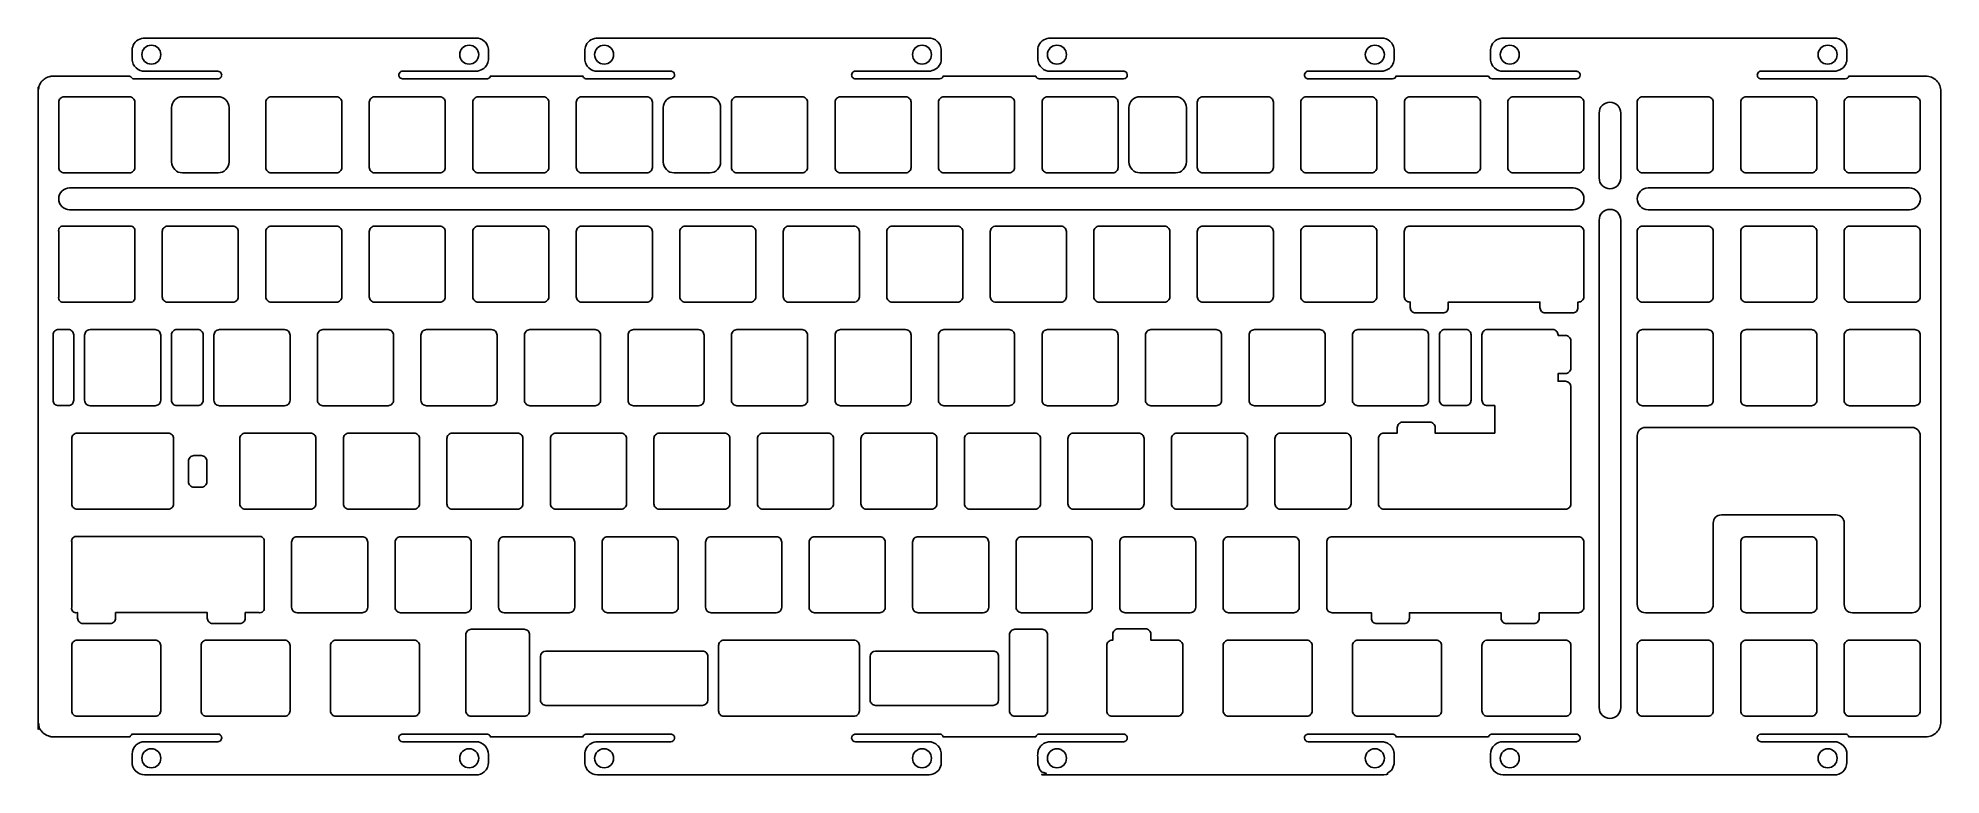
# Model space of a CAD drawing. Header units: millimetres. Extents: x -1005 to -655, y -212 to -77.
import ezdxf

# ---------------------------------------------------------------- set-up
doc = ezdxf.new("R2010")
doc.units = ezdxf.units.MM
doc.header["$MEASUREMENT"] = 0

msp = doc.modelspace()

# ---------------------------------------------------------------- linework, layer by layer
for points in [[(-855.32, -83.59, 0.414216), (-854.62, -84.29), (-839.12, -84.29, 0.331678), (-838.45, -83.79), (-821.45, -83.79, 0.331677), (-820.78, -84.29), (-805.28, -84.29, 0.41421), (-804.58, -83.59)], [(-771.98, -83.59, 0.414218), (-771.28, -84.29), (-755.78, -84.29, 0.331677), (-755.11, -83.79), (-738.11, -83.79, 0.331675), (-737.44, -84.29), (-721.94, -84.29, 0.41421), (-721.24, -83.59)], [(-688.64, -83.59, 0.414215), (-687.94, -84.29), (-672.44, -84.29, 0.331675), (-671.77, -83.79), (-657.64, -83.79, -0.414214), (-654.84, -86.59)], [(-688.64, -205.59, -0.358463), (-688.07, -204.9), (-672.3, -204.9, -0.278671), (-671.77, -205.39), (-657.64, -205.39, 0.414214), (-654.84, -202.59), (-654.84, -86.59)], [(-721.55, -168.55), (-766.89, -168.55, 0.414214), (-767.89, -169.55), (-767.89, -181.55, 0.414214), (-766.89, -182.55), (-759.66, -182.55), (-759.66, -183.55, 0.414214), (-758.66, -184.55), (-753.66, -184.55, 0.414214), (-752.66, -183.55), (-752.66, -182.55), (-735.78, -182.55), (-735.78, -183.55, 0.414214), (-734.78, -184.55), (-729.78, -184.55, 0.414214), (-728.78, -183.55), (-728.78, -182.55), (-721.55, -182.55, 0.414214), (-720.55, -181.55), (-720.55, -169.55, 0.414214), (-721.55, -168.55)], [(-888.62, -206.29, 0.906928), (-888.48, -204.9), (-904.25, -204.9, 0.278343), (-904.79, -205.39), (-921.79, -205.39, 0.278313), (-922.32, -204.9), (-938.09, -204.9, 0.906801), (-937.96, -206.29)], [(-854.62, -206.29, -0.907005), (-854.75, -204.9), (-838.98, -204.9, -0.278432), (-838.45, -205.39), (-821.45, -205.39, -0.278462), (-820.91, -204.9), (-805.14, -204.9)], [(-721.24, -205.59, 0.35842), (-721.8, -204.9), (-737.57, -204.9, 0.278582), (-738.11, -205.39), (-755.11, -205.39, 0.278551), (-755.64, -204.9), (-771.41, -204.9, 0.907209), (-771.28, -206.29)]]:
    msp.add_lwpolyline(points, format="xyb")
for points in [[(-1001.25, -88.59), (-1001.25, -100.59, 0.414214), (-1000.25, -101.59), (-988.25, -101.59, 0.414214), (-987.25, -100.59), (-987.25, -88.59, 0.414214), (-988.25, -87.59), (-1000.25, -87.59, 0.414214)], [(-980.49, -89.59, -0.414214), (-978.49, -87.59), (-971.91, -87.59, -0.414214), (-969.91, -89.59), (-969.91, -99.59, -0.414214), (-971.91, -101.59), (-978.49, -101.59, -0.414214), (-980.49, -99.59)], [(-950.15, -87.59), (-962.15, -87.59, 0.414214), (-963.15, -88.59), (-963.15, -100.59, 0.414214), (-962.15, -101.59), (-950.15, -101.59, 0.414214), (-949.15, -100.59), (-949.15, -88.59, 0.414214)], [(-931.1, -87.59, -0.414214), (-930.1, -88.59), (-930.1, -100.59, -0.414214), (-931.1, -101.59), (-943.1, -101.59, -0.414214), (-944.1, -100.59), (-944.1, -88.59, -0.414214), (-943.1, -87.59)], [(-912.05, -87.59), (-924.05, -87.59, 0.414214), (-925.05, -88.59), (-925.05, -100.59, 0.414214), (-924.05, -101.59), (-912.05, -101.59, 0.414214), (-911.05, -100.59), (-911.05, -88.59, 0.414214)], [(-892, -100.59), (-892, -88.59, 0.414214), (-893, -87.59), (-905, -87.59, 0.414214), (-906, -88.59), (-906, -100.59, 0.414214), (-905, -101.59), (-893, -101.59, 0.414214)], [(-881.43, -87.59), (-888, -87.59, 0.414214), (-890, -89.59), (-890, -99.59, 0.414214), (-888, -101.59), (-881.43, -101.59, 0.414214), (-879.43, -99.59), (-879.43, -89.59, 0.414214)], [(-876.43, -101.59, -0.414214), (-877.43, -100.59), (-877.43, -88.59, -0.414214), (-876.43, -87.59), (-864.43, -87.59, -0.414214), (-863.43, -88.59), (-863.43, -100.59, -0.414214), (-864.43, -101.59)], [(-858.38, -88.59), (-858.38, -100.59, 0.414214), (-857.38, -101.59), (-845.38, -101.59, 0.414214), (-844.38, -100.59), (-844.38, -88.59, 0.414214), (-845.38, -87.59), (-857.38, -87.59, 0.414214)], [(-839.33, -88.59), (-839.33, -100.59, 0.414214), (-838.33, -101.59), (-826.33, -101.59, 0.414214), (-825.33, -100.59), (-825.33, -88.59, 0.414214), (-826.33, -87.59), (-838.33, -87.59, 0.414214)], [(-820.28, -88.59), (-820.28, -100.59, 0.414214), (-819.28, -101.59), (-807.28, -101.59, 0.414214), (-806.28, -100.59), (-806.28, -88.59, 0.414214), (-807.28, -87.59), (-819.28, -87.59, 0.414214)], [(-793.7, -99.59, -0.414214), (-795.7, -101.59), (-802.28, -101.59, -0.414214), (-804.28, -99.59), (-804.28, -89.59, -0.414214), (-802.28, -87.59), (-795.7, -87.59, -0.414214), (-793.7, -89.59)], [(-790.7, -101.59), (-778.7, -101.59, 0.414214), (-777.7, -100.59), (-777.7, -88.59, 0.414214), (-778.7, -87.59), (-790.7, -87.59, 0.414214), (-791.7, -88.59), (-791.7, -100.59, 0.414214)], [(-771.65, -101.59, -0.414214), (-772.65, -100.59), (-772.65, -88.59, -0.414214), (-771.65, -87.59), (-759.65, -87.59, -0.414214), (-758.65, -88.59), (-758.65, -100.59, -0.414214), (-759.65, -101.59)], [(-740.59, -87.59, -0.414214), (-739.59, -88.59), (-739.59, -100.59, -0.414214), (-740.59, -101.59), (-752.59, -101.59, -0.414214), (-753.59, -100.59), (-753.59, -88.59, -0.414214), (-752.59, -87.59)], [(-733.55, -101.59), (-721.55, -101.59, 0.414214), (-720.55, -100.59), (-720.55, -88.59, 0.414214), (-721.55, -87.59), (-733.55, -87.59, 0.414214), (-734.55, -88.59), (-734.55, -100.59, 0.414214)], [(-717.75, -90.59, -1), (-713.75, -90.59), (-713.75, -102.51, -1), (-717.75, -102.51)], [(-697.74, -87.59), (-709.74, -87.59, 0.414214), (-710.74, -88.59), (-710.74, -100.59, 0.414214), (-709.74, -101.59), (-697.74, -101.59, 0.414214), (-696.74, -100.59), (-696.74, -88.59, 0.414214)], [(-678.69, -87.59), (-690.69, -87.59, 0.414214), (-691.69, -88.59), (-691.69, -100.59, 0.414214), (-690.69, -101.59), (-678.69, -101.59, 0.414214), (-677.69, -100.59), (-677.69, -88.59, 0.414214)], [(-659.64, -87.59, -0.414214), (-658.64, -88.59), (-658.64, -100.59, -0.414214), (-659.64, -101.59), (-671.64, -101.59, -0.414214), (-672.64, -100.59), (-672.64, -88.59, -0.414214), (-671.64, -87.59)], [(-722.55, -104.37), (-999.25, -104.37, 1), (-999.25, -108.37), (-722.55, -108.37, 1)], [(-708.74, -108.37, -1), (-708.74, -104.37), (-660.63, -104.37, -1), (-660.63, -108.37)], [(-717.75, -110.31), (-717.75, -199.99, 1), (-713.75, -199.99), (-713.75, -110.31, 1)], [(-987.25, -112.4, 0.554463), (-988.25, -111.4), (-1000.25, -111.4, 0.554294), (-1001.25, -112.4), (-1001.25, -124.4, 0.551433), (-1000.25, -125.4), (-988.25, -125.4, 0.555289), (-987.25, -124.4, 0.000135), (-987.25, -124.4)], [(-968.2, -124.4, -0.414214), (-969.2, -125.4), (-981.2, -125.4, -0.414214), (-982.2, -124.4), (-982.2, -112.4, -0.414214), (-981.2, -111.4), (-969.2, -111.4, -0.414214), (-968.2, -112.4)], [(-949.15, -124.4, -0.414214), (-950.15, -125.4), (-962.15, -125.4, -0.414214), (-963.15, -124.4), (-963.15, -112.4, -0.414214), (-962.15, -111.4), (-950.15, -111.4, -0.414214), (-949.15, -112.4)], [(-944.1, -112.4), (-944.1, -124.4, 0.414214), (-943.1, -125.4), (-931.1, -125.4, 0.414214), (-930.1, -124.4), (-930.1, -112.4, 0.414214), (-931.1, -111.4), (-943.1, -111.4, 0.414214)], [(-924.05, -125.4, -0.414214), (-925.05, -124.4), (-925.05, -112.4, -0.414214), (-924.05, -111.4), (-912.05, -111.4, -0.414214), (-911.05, -112.4), (-911.05, -124.4, -0.414214), (-912.05, -125.4)], [(-906, -112.4), (-906, -124.4, 0.414214), (-905, -125.4), (-893, -125.4, 0.414214), (-892, -124.4), (-892, -112.4, 0.414214), (-893, -111.4), (-905, -111.4, 0.414214)], [(-873.95, -111.4, -0.414214), (-872.95, -112.4), (-872.95, -124.4, -0.414214), (-873.95, -125.4), (-885.95, -125.4, -0.414214), (-886.95, -124.4), (-886.95, -112.4, -0.414214), (-885.95, -111.4)], [(-866.9, -125.4, -0.414214), (-867.9, -124.4), (-867.9, -112.4, -0.414214), (-866.9, -111.4), (-854.9, -111.4, -0.414214), (-853.9, -112.4), (-853.9, -124.4, -0.414214), (-854.9, -125.4)], [(-848.85, -112.4), (-848.85, -124.4, 0.414214), (-847.85, -125.4), (-835.85, -125.4, 0.414214), (-834.85, -124.4), (-834.85, -112.4, 0.414214), (-835.85, -111.4), (-847.85, -111.4, 0.414214)], [(-829.8, -112.4, -0.414214), (-828.8, -111.4), (-816.8, -111.4, -0.414214), (-815.8, -112.4), (-815.8, -124.4, -0.414214), (-816.8, -125.4), (-828.8, -125.4, -0.414214), (-829.8, -124.4)], [(-796.75, -124.4), (-796.75, -112.4, 0.414214), (-797.75, -111.4), (-809.75, -111.4, 0.414214), (-810.75, -112.4), (-810.75, -124.4, 0.414214), (-809.75, -125.4), (-797.75, -125.4, 0.414214)], [(-778.7, -111.4), (-790.7, -111.4, 0.414214), (-791.7, -112.4), (-791.7, -124.4, 0.414214), (-790.7, -125.4), (-778.7, -125.4, 0.414214), (-777.7, -124.4), (-777.7, -112.4, 0.414214)], [(-772.65, -112.4, -0.414214), (-771.65, -111.4), (-759.65, -111.4, -0.414214), (-758.65, -112.4), (-758.65, -124.4, -0.414214), (-759.65, -125.4), (-771.65, -125.4, -0.414214), (-772.65, -124.4)], [(-753.6, -112.38), (-753.6, -124.38, 0.414214), (-752.6, -125.38), (-752.51, -125.38), (-752.51, -126.38, 0.414214), (-751.51, -127.38), (-746.51, -127.38, 0.414214), (-745.51, -126.38), (-745.51, -125.39), (-745.51, -125.38), (-728.64, -125.38), (-728.64, -126.38, 0.414214), (-727.64, -127.38), (-722.64, -127.38, 0.414214), (-721.64, -126.38), (-721.64, -125.38), (-721.55, -125.38, 0.414214), (-720.55, -124.38), (-720.55, -112.38, 0.414214), (-721.55, -111.38), (-752.6, -111.38, 0.414214)], [(-696.74, -124.4, -0.414214), (-697.74, -125.4), (-709.74, -125.4, -0.414214), (-710.74, -124.4), (-710.74, -112.4, -0.414214), (-709.74, -111.4), (-697.74, -111.4, -0.414214), (-696.74, -112.4)], [(-678.69, -111.4, -0.414214), (-677.69, -112.4), (-677.69, -124.4, -0.414214), (-678.69, -125.4), (-690.69, -125.4, -0.414214), (-691.69, -124.4), (-691.69, -112.4, -0.414214), (-690.69, -111.4)], [(-671.64, -125.4), (-659.64, -125.4, 0.414214), (-658.64, -124.4), (-658.64, -112.4, 0.414214), (-659.64, -111.4), (-671.64, -111.4, 0.414214), (-672.64, -112.4), (-672.64, -124.4, 0.414214)], [(-1002.3, -131.43), (-1002.3, -143.43, 0.414214), (-1001.3, -144.43), (-999.49, -144.43, 0.414214), (-998.49, -143.43), (-998.49, -131.43, 0.414214), (-999.49, -130.43), (-1001.3, -130.43, 0.414214)], [(-983.49, -130.45, -0.414214), (-982.49, -131.45), (-982.49, -143.45, -0.414214), (-983.49, -144.45), (-995.49, -144.45, -0.414214), (-996.49, -143.45), (-996.49, -131.45, -0.414214), (-995.49, -130.45)], [(-980.49, -131.43, -0.414214), (-979.49, -130.43), (-975.68, -130.43, -0.414214), (-974.68, -131.43), (-974.68, -143.43, -0.414214), (-975.68, -144.43), (-979.49, -144.43, -0.414214), (-980.49, -143.43)], [(-972.68, -131.45, -0.414214), (-971.68, -130.45), (-959.68, -130.45, -0.414214), (-958.68, -131.45), (-958.68, -143.45, -0.414214), (-959.68, -144.45), (-971.68, -144.45, -0.414214), (-972.68, -143.45)], [(-939.63, -143.45), (-939.63, -131.45, 0.414214), (-940.63, -130.45), (-952.63, -130.45, 0.414214), (-953.63, -131.45), (-953.63, -143.45, 0.414214), (-952.63, -144.45), (-940.63, -144.45, 0.414214)], [(-920.58, -143.45, -0.414214), (-921.58, -144.45), (-933.58, -144.45, -0.414214), (-934.58, -143.45), (-934.58, -131.45, -0.414214), (-933.58, -130.45), (-921.58, -130.45, -0.414214), (-920.58, -131.45)], [(-915.53, -131.45), (-915.53, -143.45, 0.414214), (-914.53, -144.45), (-902.53, -144.45, 0.414214), (-901.53, -143.45), (-901.53, -131.45, 0.414214), (-902.53, -130.45), (-914.53, -130.45, 0.414214)], [(-883.48, -130.45, -0.414214), (-882.48, -131.45), (-882.48, -143.45, -0.414214), (-883.48, -144.45), (-895.48, -144.45, -0.414214), (-896.48, -143.45), (-896.48, -131.45, -0.414214), (-895.48, -130.45)], [(-864.43, -130.45), (-876.43, -130.45, 0.414214), (-877.43, -131.45), (-877.43, -143.45, 0.414214), (-876.43, -144.45), (-864.43, -144.45, 0.414214), (-863.43, -143.45), (-863.43, -131.45, 0.414214)], [(-858.38, -131.45), (-858.38, -143.45, 0.414214), (-857.38, -144.45), (-845.38, -144.45, 0.414214), (-844.38, -143.45), (-844.38, -131.45, 0.414214), (-845.38, -130.45), (-857.38, -130.45, 0.414214)], [(-826.33, -130.45), (-838.33, -130.45, 0.414214), (-839.33, -131.45), (-839.33, -143.45, 0.414214), (-838.33, -144.45), (-826.33, -144.45, 0.414214), (-825.33, -143.45), (-825.33, -131.45, 0.414214)], [(-820.28, -131.45), (-820.28, -143.45, 0.414214), (-819.28, -144.45), (-807.28, -144.45, 0.414214), (-806.28, -143.45), (-806.28, -131.45, 0.414214), (-807.28, -130.45), (-819.28, -130.45, 0.414214)], [(-800.23, -144.45), (-788.23, -144.45, 0.414214), (-787.23, -143.45), (-787.23, -131.45, 0.414214), (-788.23, -130.45), (-800.23, -130.45, 0.414214), (-801.23, -131.45), (-801.23, -143.45, 0.414214)], [(-769.18, -130.45, -0.414214), (-768.18, -131.45), (-768.18, -143.45, -0.414214), (-769.18, -144.45), (-781.18, -144.45, -0.414214), (-782.18, -143.45), (-782.18, -131.45, -0.414214), (-781.18, -130.45)], [(-749.13, -143.45, -0.414214), (-750.13, -144.45), (-762.13, -144.45, -0.414214), (-763.13, -143.45), (-763.13, -131.45, -0.414214), (-762.13, -130.45), (-750.13, -130.45, -0.414214), (-749.13, -131.45)], [(-722.96, -137.52, -0.414214), (-723.96, -138.52), (-725.31, -138.52), (-725.31, -139.95), (-723.96, -139.95, -0.41379), (-722.96, -140.95), (-722.93, -162.48, -0.414637), (-723.93, -163.48), (-757.36, -163.48, -0.414214), (-758.36, -162.48), (-758.36, -150.48, -0.414214), (-757.36, -149.48), (-754.9, -149.48), (-754.9, -148.48, -0.414214), (-753.9, -147.48), (-751.4, -147.48), (-748.93, -147.48, -0.414218), (-747.93, -148.48), (-747.93, -149.48), (-736.96, -149.48), (-736.96, -144.43), (-738.31, -144.43, -0.414214), (-739.31, -143.43), (-739.31, -131.43, -0.414214), (-738.31, -130.43), (-726.31, -130.43, -0.414214), (-725.31, -131.43), (-725.31, -131.52), (-723.96, -131.52, -0.414214), (-722.96, -132.52)], [(-747.13, -131.43, -0.414214), (-746.13, -130.43), (-742.31, -130.43, -0.414214), (-741.31, -131.43), (-741.31, -143.43, -0.414214), (-742.31, -144.43), (-746.13, -144.43, -0.414214), (-747.13, -143.43)], [(-696.74, -143.45, -0.414214), (-697.74, -144.45), (-709.74, -144.45, -0.414214), (-710.74, -143.45), (-710.74, -131.45, -0.414214), (-709.74, -130.45), (-697.74, -130.45, -0.414214), (-696.74, -131.45)], [(-678.69, -130.45, -0.414214), (-677.69, -131.45), (-677.69, -143.45, -0.414214), (-678.69, -144.45), (-690.69, -144.45, -0.414214), (-691.69, -143.45), (-691.69, -131.45, -0.414214), (-690.69, -130.45)], [(-658.64, -143.45, -0.414214), (-659.64, -144.45), (-671.64, -144.45, -0.414214), (-672.64, -143.45), (-672.64, -131.45, -0.414214), (-671.64, -130.45), (-659.64, -130.45, -0.414214), (-658.64, -131.45)], [(-981.1, -149.5), (-997.87, -149.5, 0.414214), (-998.87, -150.5), (-998.87, -162.5, 0.414214), (-997.87, -163.5), (-981.1, -163.5, 0.414214), (-980.1, -162.5), (-980.1, -150.5, 0.414214)], [(-954.91, -149.5, -0.414214), (-953.91, -150.5), (-953.91, -162.5, -0.414214), (-954.91, -163.5), (-966.91, -163.5, -0.414214), (-967.91, -162.5), (-967.91, -150.5, -0.414214), (-966.91, -149.5)], [(-935.86, -149.5, -0.414214), (-934.86, -150.5), (-934.86, -162.5, -0.414214), (-935.86, -163.5), (-947.86, -163.5, -0.414214), (-948.86, -162.5), (-948.86, -150.5, -0.414214), (-947.86, -149.5)], [(-929.81, -150.5, -0.414214), (-928.81, -149.5), (-916.81, -149.5, -0.414214), (-915.81, -150.5), (-915.81, -162.5, -0.414214), (-916.81, -163.5), (-928.81, -163.5, -0.414214), (-929.81, -162.5)], [(-910.76, -150.5), (-910.76, -162.5, 0.414214), (-909.76, -163.5), (-897.76, -163.5, 0.414214), (-896.76, -162.5), (-896.76, -150.5, 0.414214), (-897.76, -149.5), (-909.76, -149.5, 0.414214)], [(-890.71, -163.5, -0.414214), (-891.71, -162.5), (-891.71, -150.5, -0.414214), (-890.71, -149.5), (-878.71, -149.5, -0.414214), (-877.71, -150.5), (-877.71, -162.5, -0.414214), (-878.71, -163.5)], [(-859.66, -149.5), (-871.66, -149.5, 0.414214), (-872.66, -150.5), (-872.66, -162.5, 0.414214), (-871.66, -163.5), (-859.66, -163.5, 0.414214), (-858.66, -162.5), (-858.66, -150.5, 0.414214)], [(-852.61, -163.5), (-840.61, -163.5, 0.414214), (-839.61, -162.5), (-839.61, -150.5, 0.414214), (-840.61, -149.5), (-852.61, -149.5, 0.414214), (-853.61, -150.5), (-853.61, -162.5, 0.414214)], [(-834.56, -150.5), (-834.56, -162.5, 0.414214), (-833.56, -163.5), (-821.56, -163.5, 0.414214), (-820.56, -162.5), (-820.56, -150.5, 0.414214), (-821.56, -149.5), (-833.56, -149.5, 0.414214)], [(-814.51, -163.5, -0.414214), (-815.51, -162.5), (-815.51, -150.5, -0.414214), (-814.51, -149.5), (-802.51, -149.5, -0.414214), (-801.51, -150.5), (-801.51, -162.5, -0.414214), (-802.51, -163.5)], [(-783.46, -149.5, -0.414214), (-782.46, -150.5), (-782.46, -162.5, -0.414214), (-783.46, -163.5), (-795.46, -163.5, -0.414214), (-796.46, -162.5), (-796.46, -150.5, -0.414214), (-795.46, -149.5)], [(-763.41, -162.5), (-763.41, -150.5, 0.414214), (-764.41, -149.5), (-776.41, -149.5, 0.414214), (-777.41, -150.5), (-777.41, -162.5, 0.414214), (-776.41, -163.5), (-764.41, -163.5, 0.414214)], [(-660.14, -148.45, -0.414214), (-658.64, -149.95), (-658.64, -181.05, -0.414214), (-660.14, -182.55), (-671.14, -182.55, -0.414214), (-672.64, -181.05), (-672.64, -166.05, 0.414214), (-674.14, -164.55), (-695.24, -164.55, 0.414214), (-696.74, -166.05), (-696.74, -181.05, -0.414214), (-698.24, -182.55), (-709.24, -182.55, -0.414214), (-710.74, -181.05), (-710.74, -149.95, -0.414214), (-709.24, -148.45)], [(-974.98, -153.64, -0.414214), (-973.98, -154.64), (-973.98, -158.44, -0.414214), (-974.98, -159.44), (-976.38, -159.44, -0.414214), (-977.38, -158.44), (-977.38, -154.64, -0.414214), (-976.38, -153.64)], [(-966.91, -183.53), (-966.91, -182.53), (-964.44, -182.53, 0.554703), (-963.44, -181.53), (-963.44, -169.53, 0.55314), (-964.44, -168.53), (-997.87, -168.53, 0.555635), (-998.87, -169.53), (-998.87, -181.53, 0.555606), (-997.87, -182.53), (-997.78, -182.53), (-997.78, -183.53, 0.414214), (-996.78, -184.53), (-991.78, -184.53, 0.414214), (-990.78, -183.53), (-990.78, -182.54), (-990.78, -182.53), (-973.91, -182.53), (-973.91, -183.53, 0.414214), (-972.91, -184.53), (-967.91, -184.53, 0.414214)], [(-957.39, -182.55), (-945.39, -182.55, 0.414214), (-944.39, -181.55), (-944.39, -169.55, 0.414214), (-945.39, -168.55), (-957.39, -168.55, 0.414214), (-958.39, -169.55), (-958.39, -181.55, 0.414214)], [(-938.34, -182.55, -0.414214), (-939.34, -181.55), (-939.34, -169.55, -0.414214), (-938.34, -168.55), (-926.34, -168.55, -0.414214), (-925.34, -169.55), (-925.34, -181.55, -0.414214), (-926.34, -182.55)], [(-919.29, -182.55), (-907.29, -182.55, 0.414214), (-906.29, -181.55), (-906.29, -169.55, 0.414214), (-907.29, -168.55), (-919.29, -168.55, 0.414214), (-920.29, -169.55), (-920.29, -181.55, 0.414214)], [(-901.24, -169.55), (-901.24, -181.55, 0.414214), (-900.24, -182.55), (-888.24, -182.55, 0.414214), (-887.24, -181.55), (-887.24, -169.55, 0.414214), (-888.24, -168.55), (-900.24, -168.55, 0.414214)], [(-869.19, -168.55, -0.414214), (-868.19, -169.55), (-868.19, -181.55, -0.414214), (-869.19, -182.55), (-881.19, -182.55, -0.414214), (-882.19, -181.55), (-882.19, -169.55, -0.414214), (-881.19, -168.55)], [(-850.14, -168.55), (-862.14, -168.55, 0.414214), (-863.14, -169.55), (-863.14, -181.55, 0.414214), (-862.14, -182.55), (-850.14, -182.55, 0.414214), (-849.14, -181.55), (-849.14, -169.55, 0.414214)], [(-830.09, -181.55), (-830.09, -169.55, 0.414214), (-831.09, -168.55), (-843.09, -168.55, 0.414214), (-844.09, -169.55), (-844.09, -181.55, 0.414214), (-843.09, -182.55), (-831.09, -182.55, 0.414214)], [(-824.04, -182.55, -0.414214), (-825.04, -181.55), (-825.04, -169.55, -0.414214), (-824.04, -168.55), (-812.04, -168.55, -0.414214), (-811.04, -169.55), (-811.04, -181.55, -0.414214), (-812.04, -182.55)], [(-792.99, -168.55), (-804.99, -168.55, 0.414214), (-805.99, -169.55), (-805.99, -181.55, 0.414214), (-804.99, -182.55), (-792.99, -182.55, 0.414214), (-791.99, -181.55), (-791.99, -169.55, 0.414214)], [(-772.94, -181.55, -0.414214), (-773.94, -182.55), (-785.94, -182.55, -0.414214), (-786.94, -181.55), (-786.94, -169.55, -0.414214), (-785.94, -168.55), (-773.94, -168.55, -0.414214), (-772.94, -169.55)], [(-691.69, -169.55), (-691.69, -181.55, 0.414214), (-690.69, -182.55), (-678.69, -182.55, 0.414214), (-677.69, -181.55), (-677.69, -169.55, 0.414214), (-678.69, -168.55), (-690.69, -168.55, 0.414214)], [(-914.59, -200.6), (-914.59, -186.6, 0.414214), (-915.59, -185.6), (-925.34, -185.6, 0.414214), (-926.34, -186.6), (-926.34, -187.6), (-926.34, -200.6, 0.414214), (-925.34, -201.6), (-915.59, -201.6, 0.414214)], [(-826.27, -186.6), (-826.27, -187.6), (-826.27, -200.6, 0.414214), (-825.27, -201.6), (-820.27, -201.6, 0.414214), (-819.27, -200.6), (-819.27, -186.6, 0.414214), (-820.27, -185.6), (-825.27, -185.6, 0.414214)], [(-808.37, -188.6), (-808.37, -200.6, 0.414214), (-807.37, -201.6), (-795.37, -201.6, 0.414214), (-794.37, -200.6), (-794.37, -188.6, 0.414214), (-795.37, -187.6), (-800.25, -187.6), (-800.25, -186.52, 0.414214), (-801.25, -185.52), (-806.25, -185.52, 0.414214), (-807.25, -186.52), (-807.25, -187.6), (-807.37, -187.6, 0.414214)], [(-997.87, -201.6), (-983.49, -201.6, 0.414214), (-982.49, -200.6), (-982.49, -188.6, 0.414214), (-983.49, -187.6), (-997.87, -187.6, 0.414214), (-998.87, -188.6), (-998.87, -200.6, 0.414214)], [(-958.68, -200.6), (-958.68, -188.6, 0.414214), (-959.68, -187.6), (-974.06, -187.6, 0.414214), (-975.06, -188.6), (-975.06, -200.6, 0.414214), (-974.06, -201.6), (-959.68, -201.6, 0.414214)], [(-935.86, -187.6, -0.414214), (-934.86, -188.6), (-934.86, -200.6, -0.414214), (-935.86, -201.6), (-950.24, -201.6, -0.414214), (-951.24, -200.6), (-951.24, -188.6, -0.414214), (-950.24, -187.6)], [(-853.9, -200.6), (-853.9, -188.6, 0.414214), (-854.9, -187.6), (-878.81, -187.6, 0.414214), (-879.81, -188.6), (-879.81, -200.6, 0.414214), (-878.81, -201.6), (-854.9, -201.6, 0.414214)], [(-770.56, -200.6), (-770.56, -188.6, 0.414214), (-771.56, -187.6), (-785.94, -187.6, 0.414214), (-786.94, -188.6), (-786.94, -200.6, 0.414214), (-785.94, -201.6), (-771.56, -201.6, 0.414214)], [(-746.74, -200.6, -0.414214), (-747.74, -201.6), (-762.13, -201.6, -0.414214), (-763.13, -200.6), (-763.13, -188.6, -0.414214), (-762.13, -187.6), (-747.74, -187.6, -0.414214), (-746.74, -188.6)], [(-738.31, -201.6, -0.414214), (-739.31, -200.6), (-739.31, -188.6, -0.414214), (-738.31, -187.6), (-723.93, -187.6, -0.414214), (-722.93, -188.6), (-722.93, -200.6, -0.414214), (-723.93, -201.6)], [(-697.74, -187.6), (-709.74, -187.6, 0.414214), (-710.74, -188.6), (-710.74, -200.6, 0.414214), (-709.74, -201.6), (-697.74, -201.6, 0.414214), (-696.74, -200.6), (-696.74, -188.6, 0.414214)], [(-677.69, -200.6), (-677.69, -188.6, 0.414214), (-678.69, -187.6), (-690.69, -187.6, 0.414214), (-691.69, -188.6), (-691.69, -200.6, 0.414214), (-690.69, -201.6), (-678.69, -201.6, 0.414214)], [(-659.64, -187.6, -0.414214), (-658.64, -188.6), (-658.64, -200.6, -0.414214), (-659.64, -201.6), (-671.64, -201.6, -0.414214), (-672.64, -200.6), (-672.64, -188.6, -0.414214), (-671.64, -187.6)], [(-881.79, -198.6), (-881.79, -190.6, 0.414214), (-882.79, -189.6), (-911.59, -189.6, 0.414213), (-912.59, -190.6), (-912.59, -198.6, 0.414214), (-911.59, -199.6), (-882.79, -199.6, 0.414213)], [(-828.27, -198.6), (-828.27, -190.6, 0.414214), (-829.27, -189.6), (-850.9, -189.6, 0.414213), (-851.9, -190.6), (-851.9, -198.6, 0.414214), (-850.9, -199.6), (-829.27, -199.6, 0.414213)]]:
    msp.add_lwpolyline(points, format="xyb", close=True)
for centre in [(-984.21, -79.84), (-925.71, -79.84), (-900.87, -79.84), (-842.37, -79.84), (-817.53, -79.84), (-759.03, -79.84), (-734.19, -79.84), (-675.69, -79.84), (-984.21, -209.34), (-925.71, -209.34), (-900.87, -209.34), (-842.37, -209.34), (-817.53, -209.34), (-759.03, -209.34), (-734.19, -209.34), (-675.69, -209.34)]:
    msp.add_circle(centre, 1.75)
for points, knots in [([(-938.66, -83.59), (-938.66, -83.36), (-938.5, -83.07), (-938.27, -82.96), (-938.16, -82.91), (-938.06, -82.89), (-937.96, -82.89), (-937.95, -82.89), (-937.95, -82.89), (-937.94, -82.89), (-935.35, -82.89), (-932.75, -82.89), (-930.48, -82.89), (-929.2, -82.89), (-928.02, -82.89), (-927.01, -82.89), (-926.46, -82.89), (-926.03, -82.89), (-925.36, -82.89), (-925.09, -82.89), (-924.78, -82.89), (-924.46, -82.89), (-924.1, -82.89), (-923.55, -82.74), (-923.16, -82.48), (-922.99, -82.37), (-922.85, -82.24), (-922.74, -82.12), (-922.46, -81.8), (-922.27, -81.38), (-922.2, -81.01), (-922.17, -80.86), (-922.16, -80.73), (-922.16, -80.59), (-922.16, -80.2), (-922.16, -79.62), (-922.16, -79.09), (-922.16, -78.71), (-922.26, -78.38), (-922.39, -78.1), (-922.5, -77.85), (-922.65, -77.62), (-922.89, -77.4), (-923.34, -76.99), (-923.94, -76.79), (-924.46, -76.79), (-924.48, -76.79), (-924.5, -76.79), (-924.52, -76.79), (-935.26, -76.79), (-946.01, -76.79), (-956.2, -76.79), (-961.3, -76.79), (-966.25, -76.79), (-971.01, -76.79), (-973.38, -76.79), (-975.71, -76.79), (-977.97, -76.79), (-978.82, -76.79), (-979.66, -76.79), (-980.5, -76.79), (-981.27, -76.79), (-981.99, -76.79), (-982.93, -76.79), (-983.68, -76.79), (-984.53, -76.79), (-985.46, -76.79), (-985.63, -76.79), (-985.86, -76.82), (-986, -76.86), (-986.45, -76.97), (-986.87, -77.22), (-987.17, -77.55), (-987.46, -77.87), (-987.64, -78.29), (-987.72, -78.67), (-987.74, -78.81), (-987.76, -78.94), (-987.76, -79.09), (-987.76, -79.47), (-987.76, -80.06), (-987.76, -80.59), (-987.76, -80.96), (-987.66, -81.29), (-987.53, -81.57), (-987.41, -81.82), (-987.26, -82.05), (-987.02, -82.27), (-986.58, -82.69), (-985.97, -82.89), (-985.46, -82.89), (-985.45, -82.89), (-985.45, -82.89), (-985.44, -82.89), (-982.95, -82.89), (-980.45, -82.89), (-978.19, -82.89), (-977.05, -82.89), (-975.96, -82.89), (-974.97, -82.89), (-974.47, -82.89), (-974, -82.89), (-973.55, -82.89), (-973.27, -82.89), (-972.98, -82.89), (-972.6, -82.89), (-972.4, -82.89), (-972.19, -82.89), (-971.96, -82.89), (-971.85, -82.89), (-971.7, -82.94), (-971.61, -82.99), (-971.49, -83.06), (-971.39, -83.16), (-971.33, -83.28), (-971.28, -83.38), (-971.26, -83.49), (-971.26, -83.59)], [0, 0, 0, 0, 0.193246, 0.193246, 0.193246, 0.275651, 0.275651, 0.275651, 0.275826, 0.275826, 0.275826, 0.3771, 0.3771, 0.3771, 0.434568, 0.434568, 0.434568, 0.465597, 0.465597, 0.465597, 0.478374, 0.478374, 0.478374, 0.562621, 0.562621, 0.562621, 0.599098, 0.599098, 0.599098, 0.697974, 0.697974, 0.697974, 0.736525, 0.736525, 0.736525, 0.893756, 0.893756, 0.893756, 0.974265, 0.974265, 0.974265, 1.046477, 1.046477, 1.046477, 1.177923, 1.177923, 1.177923, 1.178099, 1.178099, 1.178099, 1.27082, 1.27082, 1.27082, 1.317181, 1.317181, 1.317181, 1.340361, 1.340361, 1.340361, 1.34907, 1.34907, 1.34907, 1.357168, 1.357168, 1.357168, 1.363541, 1.363541, 1.363541, 1.395496, 1.395496, 1.395496, 1.50137, 1.50137, 1.50137, 1.600247, 1.600247, 1.600247, 1.638798, 1.638798, 1.638798, 1.796028, 1.796028, 1.796028, 1.876537, 1.876537, 1.876537, 1.948749, 1.948749, 1.948749, 2.080196, 2.080196, 2.080196, 2.080372, 2.080372, 2.080372, 2.177761, 2.177761, 2.177761, 2.227188, 2.227188, 2.227188, 2.252219, 2.252219, 2.252219, 2.267398, 2.267398, 2.267398, 2.27515, 2.27515, 2.27515, 2.350633, 2.350633, 2.350633, 2.448928, 2.448928, 2.448928, 2.531332, 2.531332, 2.531332, 2.531332]), ([(-855.32, -83.59), (-855.32, -83.36), (-855.16, -83.07), (-854.93, -82.96), (-854.82, -82.91), (-854.72, -82.89), (-854.62, -82.89), (-854.61, -82.89), (-854.61, -82.89), (-854.6, -82.89), (-852.01, -82.89), (-849.41, -82.89), (-847.14, -82.89), (-845.86, -82.89), (-844.68, -82.89), (-843.67, -82.89), (-843.12, -82.89), (-842.69, -82.89), (-842.02, -82.89), (-841.75, -82.89), (-841.44, -82.89), (-841.12, -82.89), (-840.76, -82.89), (-840.21, -82.74), (-839.82, -82.48), (-839.65, -82.37), (-839.51, -82.24), (-839.4, -82.12), (-839.12, -81.8), (-838.93, -81.38), (-838.86, -81.01), (-838.83, -80.86), (-838.82, -80.73), (-838.82, -80.59), (-838.82, -80.2), (-838.82, -79.62), (-838.82, -79.09), (-838.82, -78.71), (-838.92, -78.38), (-839.05, -78.1), (-839.16, -77.85), (-839.31, -77.62), (-839.56, -77.4), (-840, -76.99), (-840.6, -76.79), (-841.12, -76.79), (-841.14, -76.79), (-841.16, -76.79), (-841.18, -76.79), (-851.92, -76.79), (-862.67, -76.79), (-872.86, -76.79), (-877.96, -76.79), (-882.91, -76.79), (-887.67, -76.79), (-890.04, -76.79), (-892.37, -76.79), (-894.63, -76.79), (-895.48, -76.79), (-896.33, -76.79), (-897.16, -76.79), (-897.93, -76.79), (-898.65, -76.79), (-899.59, -76.79), (-900.34, -76.79), (-901.19, -76.79), (-902.12, -76.79), (-902.29, -76.79), (-902.52, -76.82), (-902.66, -76.86), (-903.11, -76.97), (-903.53, -77.22), (-903.83, -77.55), (-904.12, -77.87), (-904.3, -78.29), (-904.38, -78.67), (-904.41, -78.81), (-904.42, -78.94), (-904.42, -79.09), (-904.42, -79.47), (-904.42, -80.06), (-904.42, -80.59), (-904.42, -80.96), (-904.32, -81.29), (-904.19, -81.57), (-904.07, -81.82), (-903.93, -82.05), (-903.68, -82.27), (-903.24, -82.69), (-902.64, -82.89), (-902.12, -82.89), (-902.11, -82.89), (-902.11, -82.89), (-902.1, -82.89), (-899.48, -82.89), (-896.86, -82.89), (-894.61, -82.89), (-893.32, -82.89), (-892.16, -82.89), (-891.19, -82.89), (-890.73, -82.89), (-890.38, -82.89), (-889.8, -82.89), (-889.46, -82.89), (-889.06, -82.89), (-888.62, -82.89), (-888.47, -82.89), (-888.22, -82.99), (-888.12, -83.09), (-888.02, -83.19), (-887.96, -83.33), (-887.93, -83.47), (-887.92, -83.51), (-887.92, -83.55), (-887.92, -83.59)], [0, 0, 0, 0, 0.456445, 0.456445, 0.456445, 0.651081, 0.651081, 0.651081, 0.651496, 0.651496, 0.651496, 0.890703, 0.890703, 0.890703, 1.026442, 1.026442, 1.026442, 1.099732, 1.099732, 1.099732, 1.12991, 1.12991, 1.12991, 1.328901, 1.328901, 1.328901, 1.415058, 1.415058, 1.415058, 1.648603, 1.648603, 1.648603, 1.739659, 1.739659, 1.739659, 2.111036, 2.111036, 2.111036, 2.301197, 2.301197, 2.301197, 2.471761, 2.471761, 2.471761, 2.782236, 2.782236, 2.782236, 2.782651, 2.782651, 2.782651, 3.001657, 3.001657, 3.001657, 3.11116, 3.11116, 3.11116, 3.165911, 3.165911, 3.165911, 3.186482, 3.186482, 3.186482, 3.20561, 3.20561, 3.20561, 3.220663, 3.220663, 3.220663, 3.296139, 3.296139, 3.296139, 3.546213, 3.546213, 3.546213, 3.779758, 3.779758, 3.779758, 3.870814, 3.870814, 3.870814, 4.242191, 4.242191, 4.242191, 4.432352, 4.432352, 4.432352, 4.602916, 4.602916, 4.602916, 4.913391, 4.913391, 4.913391, 4.913806, 4.913806, 4.913806, 5.155304, 5.155304, 5.155304, 5.293503, 5.293503, 5.293503, 5.358243, 5.358243, 5.358243, 5.396803, 5.396803, 5.396803, 5.653427, 5.653427, 5.653427, 5.906769, 5.906769, 5.906769, 5.97897, 5.97897, 5.97897, 5.97897]), ([(-771.98, -83.59), (-771.98, -83.36), (-771.82, -83.07), (-771.59, -82.96), (-771.49, -82.91), (-771.38, -82.89), (-771.28, -82.89), (-771.27, -82.89), (-771.27, -82.89), (-771.26, -82.89), (-768.67, -82.89), (-766.07, -82.89), (-763.8, -82.89), (-762.52, -82.89), (-761.34, -82.89), (-760.33, -82.89), (-759.78, -82.89), (-759.35, -82.89), (-758.68, -82.89), (-758.41, -82.89), (-758.1, -82.89), (-757.78, -82.89), (-757.42, -82.89), (-756.87, -82.74), (-756.48, -82.48), (-756.31, -82.37), (-756.17, -82.24), (-756.06, -82.12), (-755.78, -81.8), (-755.59, -81.38), (-755.52, -81.01), (-755.49, -80.86), (-755.48, -80.73), (-755.48, -80.59), (-755.48, -80.2), (-755.48, -79.63), (-755.48, -79.09), (-755.48, -78.72), (-755.57, -78.41), (-755.67, -78.18), (-755.81, -77.87), (-755.96, -77.63), (-756.25, -77.37), (-756.66, -77), (-757.23, -76.79), (-757.78, -76.79), (-768.53, -76.79), (-779.29, -76.79), (-789.49, -76.79), (-794.59, -76.79), (-799.56, -76.79), (-804.31, -76.79), (-806.69, -76.79), (-809.02, -76.79), (-811.29, -76.79), (-812.14, -76.79), (-812.98, -76.79), (-813.81, -76.79), (-814.59, -76.79), (-815.31, -76.79), (-816.26, -76.79), (-817, -76.79), (-817.85, -76.79), (-818.78, -76.79), (-818.95, -76.79), (-819.18, -76.82), (-819.32, -76.86), (-819.77, -76.97), (-820.19, -77.22), (-820.49, -77.55), (-820.78, -77.87), (-820.96, -78.29), (-821.04, -78.67), (-821.07, -78.81), (-821.08, -78.94), (-821.08, -79.09), (-821.08, -79.47), (-821.08, -80.06), (-821.08, -80.59), (-821.08, -80.96), (-820.98, -81.29), (-820.85, -81.57), (-820.73, -81.82), (-820.59, -82.05), (-820.34, -82.27), (-819.9, -82.69), (-819.3, -82.89), (-818.78, -82.89), (-818.77, -82.89), (-818.77, -82.89), (-818.76, -82.89), (-816.14, -82.89), (-813.52, -82.89), (-811.27, -82.89), (-809.98, -82.89), (-808.82, -82.89), (-807.85, -82.89), (-807.39, -82.89), (-807.04, -82.89), (-806.46, -82.89), (-806.12, -82.89), (-805.72, -82.89), (-805.28, -82.89), (-805.13, -82.89), (-804.88, -82.99), (-804.78, -83.09), (-804.69, -83.19), (-804.62, -83.33), (-804.59, -83.47), (-804.58, -83.51), (-804.58, -83.55), (-804.58, -83.59)], [0, 0, 0, 0, 0.247433, 0.247433, 0.247433, 0.35294, 0.35294, 0.35294, 0.353165, 0.353165, 0.353165, 0.482836, 0.482836, 0.482836, 0.556419, 0.556419, 0.556419, 0.596148, 0.596148, 0.596148, 0.612507, 0.612507, 0.612507, 0.720377, 0.720377, 0.720377, 0.767082, 0.767082, 0.767082, 0.89356, 0.89356, 0.89356, 0.943042, 0.943042, 0.943042, 1.141518, 1.141518, 1.141518, 1.230056, 1.230056, 1.230056, 1.344716, 1.344716, 1.344716, 1.50821, 1.50821, 1.50821, 1.627042, 1.627042, 1.627042, 1.686459, 1.686459, 1.686459, 1.716167, 1.716167, 1.716167, 1.727325, 1.727325, 1.727325, 1.737726, 1.737726, 1.737726, 1.745875, 1.745875, 1.745875, 1.786789, 1.786789, 1.786789, 1.922351, 1.922351, 1.922351, 2.048953, 2.048953, 2.048953, 2.098313, 2.098313, 2.098313, 2.299631, 2.299631, 2.299631, 2.402715, 2.402715, 2.402715, 2.495175, 2.495175, 2.495175, 2.663479, 2.663479, 2.663479, 2.663704, 2.663704, 2.663704, 2.794617, 2.794617, 2.794617, 2.869533, 2.869533, 2.869533, 2.904627, 2.904627, 2.904627, 2.92553, 2.92553, 2.92553, 3.064643, 3.064643, 3.064643, 3.201977, 3.201977, 3.201977, 3.241117, 3.241117, 3.241117, 3.241117]), ([(-688.64, -83.59), (-688.64, -83.36), (-688.48, -83.07), (-688.25, -82.96), (-688.15, -82.91), (-688.04, -82.89), (-687.94, -82.89), (-687.93, -82.89), (-687.93, -82.89), (-687.93, -82.89), (-685.33, -82.89), (-682.73, -82.89), (-680.47, -82.89), (-679.18, -82.89), (-678, -82.89), (-676.99, -82.89), (-676.44, -82.89), (-676.01, -82.89), (-675.34, -82.89), (-675.07, -82.89), (-674.77, -82.89), (-674.44, -82.89), (-674.08, -82.89), (-673.53, -82.74), (-673.14, -82.48), (-672.97, -82.37), (-672.83, -82.24), (-672.72, -82.12), (-672.44, -81.8), (-672.25, -81.38), (-672.18, -81.01), (-672.15, -80.86), (-672.14, -80.73), (-672.14, -80.59), (-672.14, -80.2), (-672.14, -79.62), (-672.14, -79.09), (-672.14, -78.71), (-672.24, -78.38), (-672.37, -78.1), (-672.48, -77.85), (-672.63, -77.63), (-672.88, -77.4), (-673.32, -76.99), (-673.92, -76.79), (-674.44, -76.79), (-674.46, -76.79), (-674.48, -76.79), (-674.5, -76.79), (-685.24, -76.79), (-695.99, -76.79), (-706.18, -76.79), (-711.28, -76.79), (-716.24, -76.79), (-720.99, -76.79), (-723.36, -76.79), (-725.69, -76.79), (-727.95, -76.79), (-728.8, -76.79), (-729.65, -76.79), (-730.48, -76.79), (-731.25, -76.79), (-731.97, -76.79), (-732.91, -76.79), (-733.66, -76.79), (-734.51, -76.79), (-735.44, -76.79), (-735.61, -76.79), (-735.84, -76.82), (-735.98, -76.86), (-736.43, -76.97), (-736.85, -77.22), (-737.15, -77.55), (-737.44, -77.87), (-737.62, -78.29), (-737.7, -78.67), (-737.73, -78.81), (-737.74, -78.94), (-737.74, -79.09), (-737.74, -79.47), (-737.74, -80.06), (-737.74, -80.59), (-737.74, -80.96), (-737.64, -81.29), (-737.51, -81.57), (-737.39, -81.82), (-737.25, -82.05), (-737, -82.27), (-736.56, -82.69), (-735.96, -82.89), (-735.44, -82.89), (-735.43, -82.89), (-735.43, -82.89), (-735.43, -82.89), (-732.93, -82.89), (-730.43, -82.89), (-728.17, -82.89), (-727.03, -82.89), (-725.95, -82.89), (-724.96, -82.89), (-724.45, -82.89), (-723.98, -82.89), (-723.53, -82.89), (-723.26, -82.89), (-722.97, -82.89), (-722.58, -82.89), (-722.38, -82.89), (-722.17, -82.89), (-721.94, -82.89), (-721.85, -82.89), (-721.7, -82.93), (-721.62, -82.97), (-721.49, -83.04), (-721.37, -83.15), (-721.31, -83.28), (-721.26, -83.38), (-721.24, -83.49), (-721.24, -83.59)], [0, 0, 0, 0, 0.14807, 0.14807, 0.14807, 0.211208, 0.211208, 0.211208, 0.211343, 0.211343, 0.211343, 0.288941, 0.288941, 0.288941, 0.332975, 0.332975, 0.332975, 0.35675, 0.35675, 0.35675, 0.36654, 0.36654, 0.36654, 0.431092, 0.431092, 0.431092, 0.459041, 0.459041, 0.459041, 0.534803, 0.534803, 0.534803, 0.564341, 0.564341, 0.564341, 0.684816, 0.684816, 0.684816, 0.746504, 0.746504, 0.746504, 0.801834, 0.801834, 0.801834, 0.902552, 0.902552, 0.902552, 0.902687, 0.902687, 0.902687, 0.973732, 0.973732, 0.973732, 1.009255, 1.009255, 1.009255, 1.027016, 1.027016, 1.027016, 1.033689, 1.033689, 1.033689, 1.039894, 1.039894, 1.039894, 1.044777, 1.044777, 1.044777, 1.069262, 1.069262, 1.069262, 1.150386, 1.150386, 1.150386, 1.226147, 1.226147, 1.226147, 1.255686, 1.255686, 1.255686, 1.37616, 1.37616, 1.37616, 1.437848, 1.437848, 1.437848, 1.493179, 1.493179, 1.493179, 1.593897, 1.593897, 1.593897, 1.594031, 1.594031, 1.594031, 1.668653, 1.668653, 1.668653, 1.706525, 1.706525, 1.706525, 1.725705, 1.725705, 1.725705, 1.737335, 1.737335, 1.737335, 1.743275, 1.743275, 1.743275, 1.793823, 1.793823, 1.793823, 1.876428, 1.876428, 1.876428, 1.939568, 1.939568, 1.939568, 1.939568]), ([(-887.92, -83.59), (-887.92, -83.69), (-887.94, -83.79), (-888.11, -84.13), (-888.39, -84.29), (-888.62, -84.29), (-893.78, -84.29), (-898.95, -84.29), (-904.12, -84.29), (-904.22, -84.29), (-904.32, -84.26), (-904.6, -84.13), (-904.74, -83.96), (-904.79, -83.79), (-910.45, -83.79), (-916.12, -83.79), (-921.79, -83.79), (-921.82, -83.9), (-921.88, -84), (-921.96, -84.08), (-922.09, -84.21), (-922.28, -84.29), (-922.46, -84.29), (-922.46, -84.29), (-922.47, -84.29), (-922.47, -84.29), (-925.36, -84.29), (-928.24, -84.29), (-930.83, -84.29), (-932.13, -84.29), (-933.35, -84.29), (-934.46, -84.29), (-935.05, -84.29), (-935.61, -84.29), (-936.13, -84.29), (-936.42, -84.29), (-936.73, -84.29), (-937.14, -84.29), (-937.39, -84.29), (-937.66, -84.29), (-937.96, -84.29), (-938.06, -84.29), (-938.22, -84.24), (-938.31, -84.19), (-938.36, -84.16), (-938.41, -84.12), (-938.45, -84.08), (-938.58, -83.96), (-938.66, -83.76), (-938.66, -83.59)], [0, 0, 0, 0, 0.075855, 0.075855, 0.253741, 0.253741, 0.253741, 0.415279, 0.415279, 0.415279, 0.491133, 0.491133, 0.619649, 0.619649, 0.619649, 1.619649, 1.619649, 1.619649, 1.66947, 1.66947, 1.66947, 1.748614, 1.748614, 1.748614, 1.748715, 1.748715, 1.748715, 1.804977, 1.804977, 1.804977, 1.833108, 1.833108, 1.833108, 1.848036, 1.848036, 1.848036, 1.856195, 1.856195, 1.856195, 1.861238, 1.861238, 1.861238, 1.901705, 1.901705, 1.901705, 1.928527, 1.928527, 1.928527, 2.007671, 2.007671, 2.007671, 2.007671]), ([(-971.26, -205.59), (-971.26, -205.68), (-971.28, -205.79), (-971.45, -206.13), (-971.73, -206.29), (-971.96, -206.29), (-976.46, -206.29), (-980.96, -206.29), (-985.46, -206.29), (-986, -206.29), (-986.58, -206.5), (-987.46, -207.29), (-987.76, -207.96), (-987.76, -208.59), (-987.76, -209.09), (-987.76, -209.59), (-987.76, -210.09), (-987.76, -210.6), (-987.56, -211.2), (-986.69, -212.14), (-986.03, -212.39), (-985.46, -212.39), (-965.12, -212.39), (-944.79, -212.39), (-924.46, -212.39), (-923.91, -212.39), (-923.34, -212.17), (-922.45, -211.38), (-922.16, -210.72), (-922.16, -210.09), (-922.16, -209.59), (-922.16, -209.09), (-922.16, -208.59), (-922.16, -208.07), (-922.36, -207.47), (-923.22, -206.54), (-923.89, -206.29), (-924.46, -206.29), (-928.96, -206.29), (-933.46, -206.29), (-937.96, -206.29)], [0, 0, 0, 0, 0.197706, 0.197706, 0.661344, 0.661344, 0.661344, 1.082369, 1.082369, 1.082369, 1.388723, 1.388723, 1.743715, 1.743715, 1.743715, 2.16474, 2.16474, 2.16474, 2.480109, 2.480109, 2.826085, 2.826085, 2.826085, 3.247111, 3.247111, 3.247111, 3.553464, 3.553464, 3.908456, 3.908456, 3.908456, 4.329481, 4.329481, 4.329481, 4.64485, 4.64485, 4.990827, 4.990827, 4.990827, 5.411852, 5.411852, 5.411852, 5.411852]), ([(-888.62, -206.29), (-891.18, -206.29), (-893.74, -206.29), (-896.01, -206.29), (-897.25, -206.29), (-898.41, -206.29), (-899.43, -206.29), (-899.8, -206.29), (-900.16, -206.29), (-900.49, -206.29), (-900.82, -206.29), (-901.22, -206.29), (-901.7, -206.29), (-901.83, -206.29), (-901.97, -206.29), (-902.12, -206.29), (-902.46, -206.29), (-902.98, -206.42), (-903.35, -206.65), (-903.47, -206.72), (-903.57, -206.8), (-903.65, -206.87), (-904, -207.18), (-904.24, -207.62), (-904.35, -208.04), (-904.4, -208.23), (-904.42, -208.4), (-904.42, -208.59), (-904.42, -208.98), (-904.42, -209.56), (-904.42, -210.09), (-904.42, -210.45), (-904.33, -210.76), (-904.21, -211.03), (-904.12, -211.24), (-904, -211.44), (-903.81, -211.65), (-903.35, -212.14), (-902.69, -212.39), (-902.12, -212.39), (-902.1, -212.39), (-902.08, -212.39), (-902.06, -212.39), (-891.81, -212.39), (-881.56, -212.39), (-871.39, -212.39), (-866.31, -212.39), (-861.25, -212.39), (-856.22, -212.39), (-853.71, -212.39), (-851.2, -212.39), (-848.7, -212.39), (-847.45, -212.39), (-846.21, -212.39), (-844.96, -212.39), (-844.2, -212.39), (-843.45, -212.39), (-842.69, -212.39), (-842.39, -212.39), (-842.1, -212.39), (-841.8, -212.39), (-841.61, -212.39), (-841.38, -212.39), (-841.12, -212.39), (-841.09, -212.39), (-841.06, -212.38), (-841.05, -212.38), (-840.55, -212.37), (-839.98, -212.17), (-839.56, -211.77), (-839.18, -211.43), (-838.95, -210.95), (-838.87, -210.53), (-838.83, -210.37), (-838.82, -210.23), (-838.82, -210.09), (-838.82, -209.68), (-838.82, -209.12), (-838.82, -208.59), (-838.82, -208.23), (-838.9, -207.92), (-839.02, -207.66), (-839.11, -207.44), (-839.23, -207.24), (-839.43, -207.02), (-839.88, -206.54), (-840.55, -206.29), (-841.12, -206.29), (-841.12, -206.29), (-841.13, -206.29), (-841.13, -206.29), (-845.63, -206.29), (-850.12, -206.29), (-854.62, -206.29)], [0, 0, 0, 0, 2.014478, 2.014478, 2.014478, 3.11955, 3.11955, 3.11955, 3.522654, 3.522654, 3.522654, 3.917047, 3.917047, 3.917047, 4.028957, 4.028957, 4.028957, 5.606488, 5.606488, 5.606488, 6.117146, 6.117146, 6.117146, 8.307253, 8.307253, 8.307253, 9.312658, 9.312658, 9.312658, 12.478991, 12.478991, 12.478991, 14.049303, 14.049303, 14.049303, 15.295531, 15.295531, 15.295531, 18.205143, 18.205143, 18.205143, 18.208683, 18.208683, 18.208683, 19.993398, 19.993398, 19.993398, 20.885755, 20.885755, 20.885755, 21.331933, 21.331933, 21.331933, 21.555022, 21.555022, 21.555022, 21.691085, 21.691085, 21.691085, 21.744454, 21.744454, 21.744454, 21.778112, 21.778112, 21.778112, 21.868512, 21.868512, 21.868512, 24.398103, 24.398103, 24.398103, 26.639959, 26.639959, 26.639959, 27.476633, 27.476633, 27.476633, 30.683789, 30.683789, 30.683789, 32.229055, 32.229055, 32.229055, 33.500674, 33.500674, 33.500674, 36.410285, 36.410285, 36.410285, 36.413826, 36.413826, 36.413826, 39.951045, 39.951045, 39.951045, 39.951045]), ([(-721.24, -205.59), (-721.24, -205.68), (-721.26, -205.79), (-721.43, -206.13), (-721.71, -206.29), (-721.94, -206.29), (-726.44, -206.29), (-730.94, -206.29), (-735.44, -206.29), (-735.98, -206.29), (-736.56, -206.5), (-737.45, -207.29), (-737.74, -207.96), (-737.74, -208.59), (-737.74, -209.09), (-737.74, -209.59), (-737.74, -210.09), (-737.74, -210.6), (-737.54, -211.2), (-736.68, -212.14), (-736.01, -212.39), (-735.44, -212.39), (-715.11, -212.39), (-694.77, -212.39), (-674.44, -212.39), (-673.9, -212.39), (-673.32, -212.17), (-672.43, -211.38), (-672.14, -210.72), (-672.14, -210.09), (-672.14, -209.59), (-672.14, -209.09), (-672.14, -208.59), (-672.14, -208.07), (-672.34, -207.47), (-673.2, -206.54), (-673.87, -206.29), (-674.44, -206.29), (-678.94, -206.29), (-683.44, -206.29), (-687.94, -206.29), (-688.04, -206.29), (-688.15, -206.26), (-688.48, -206.1), (-688.64, -205.82), (-688.64, -205.59)], [0, 0, 0, 0, 0.415015, 0.415015, 1.388306, 1.388306, 1.388306, 2.272141, 2.272141, 2.272141, 2.915252, 2.915252, 3.660466, 3.660466, 3.660466, 4.544301, 4.544301, 4.544301, 5.206336, 5.206336, 5.932626, 5.932626, 5.932626, 6.816461, 6.816461, 6.816461, 7.459572, 7.459572, 8.204786, 8.204786, 8.204786, 9.088622, 9.088622, 9.088622, 9.750657, 9.750657, 10.476947, 10.476947, 10.476947, 11.360782, 11.360782, 11.360782, 11.775814, 11.775814, 12.749104, 12.749104, 12.749104, 12.749104])]:
    msp.add_open_spline(points, degree=3, knots=knots)
for points, weights, knots in [([(-971.26, -83.59), (-971.26, -83.76), (-971.34, -83.96), (-971.46, -84.08), (-971.59, -84.21), (-971.78, -84.29), (-971.96, -84.29), (-971.96, -84.29), (-971.97, -84.29), (-971.97, -84.29), (-974.86, -84.29), (-977.74, -84.29), (-980.33, -84.29), (-981.63, -84.29), (-982.85, -84.29), (-983.96, -84.29), (-984.55, -84.29), (-985.11, -84.29), (-985.63, -84.29), (-985.91, -84.29), (-986.23, -84.29), (-986.64, -84.29), (-986.89, -84.29), (-987.16, -84.29), (-987.46, -84.29), (-987.56, -84.29), (-987.72, -84.24), (-987.81, -84.19), (-987.86, -84.16), (-987.91, -84.12), (-987.95, -84.08), (-988.03, -84), (-988.1, -83.9), (-988.13, -83.79), (-992.84, -83.79), (-997.54, -83.79), (-1002.25, -83.79), (-1002.94, -83.79), (-1003.66, -84.07), (-1004.68, -85.03), (-1005.02, -85.75), (-1005.05, -86.5), (-1005.05, -86.54), (-1005.05, -86.59), (-1005.05, -125.25), (-1005.05, -163.92), (-1005.05, -202.59), (-1005.05, -203.24), (-1004.78, -204.01), (-1003.69, -205.11), (-1002.92, -205.39), (-1002.25, -205.39), (-997.54, -205.39), (-992.84, -205.39), (-988.13, -205.39), (-988.05, -205.13), (-987.86, -204.95), (-987.59, -204.9), (-982.34, -204.9), (-977.08, -204.9), (-971.82, -204.9), (-971.48, -204.97), (-971.26, -205.24), (-971.26, -205.59)], [1, 1, 1, 1, 1, 1, 1, 1, 1, 1, 1, 1, 1, 1, 1, 1, 1, 1, 1, 1, 1, 1, 1, 1, 1, 1, 1, 1, 1, 1, 1, 1, 1, 1, 1, 1, 1, 1, 1, 1, 1, 1, 1, 1, 1, 1, 1, 1, 1, 1, 1, 1, 1, 1, 1, 0.904203765402, 0.904203765402, 1, 1, 1, 1, 0.848498033562, 0.848498033562, 1], [0, 0, 0, 0, 0.0837, 0.0837, 0.0837, 0.1674, 0.1674, 0.1674, 0.167506, 0.167506, 0.167506, 0.227006, 0.227006, 0.227006, 0.256757, 0.256757, 0.256757, 0.272545, 0.272545, 0.272545, 0.281174, 0.281174, 0.281174, 0.286507, 0.286507, 0.286507, 0.329303, 0.329303, 0.329303, 0.357669, 0.357669, 0.357669, 0.410358, 0.410358, 0.410358, 7.956711, 7.956711, 7.956711, 13.697761, 13.697761, 19.595043, 19.595043, 19.953865, 19.953865, 19.953865, 27.591491, 27.591491, 27.591491, 33.559917, 33.559917, 39.588639, 39.588639, 39.588639, 47.134991, 47.134991, 47.134991, 48.220437, 48.220437, 48.220437, 49.220437, 49.220437, 49.220437, 50.595714, 50.595714, 50.595714, 50.595714]), ([(-805.14, -204.9), (-804.8, -204.97), (-804.58, -205.24), (-804.58, -205.59), (-804.58, -205.68), (-804.6, -205.79), (-804.77, -206.13), (-805.05, -206.29), (-805.28, -206.29), (-809.78, -206.29), (-814.28, -206.29), (-818.78, -206.29), (-819.32, -206.29), (-819.9, -206.5), (-820.79, -207.29), (-821.08, -207.96), (-821.08, -208.59), (-821.08, -209.09), (-821.08, -209.59), (-821.08, -210.09), (-821.08, -210.6), (-820.88, -211.2), (-820.01, -212.14), (-819.35, -212.39), (-818.78, -212.39), (-798.45, -212.39), (-778.11, -212.39), (-757.78, -212.39), (-757.26, -212.39), (-756.66, -212.18), (-755.73, -211.32), (-755.48, -210.65), (-755.48, -210.09), (-755.48, -209.59), (-755.48, -209.09), (-755.48, -208.59), (-755.48, -208.07), (-755.68, -207.47), (-756.54, -206.54), (-757.21, -206.29), (-757.78, -206.29), (-762.28, -206.29), (-766.78, -206.29), (-771.28, -206.29)], [1, 0.848306760123, 0.848306760123, 1, 1, 1, 1, 1, 1, 1, 1, 1, 1, 1, 1, 1, 1, 1, 1, 1, 1, 1, 1, 1, 1, 1, 1, 1, 1, 1, 1, 1, 1, 1, 1, 1, 1, 1, 1, 1, 1, 1, 1, 1], [0, 0, 0, 0, 1.376181, 1.376181, 1.376181, 2.803819, 2.803819, 6.151851, 6.151851, 6.151851, 9.192166, 9.192166, 9.192166, 11.404411, 11.404411, 13.967881, 13.967881, 13.967881, 17.008196, 17.008196, 17.008196, 19.285539, 19.285539, 21.783911, 21.783911, 21.783911, 24.824225, 24.824225, 24.824225, 27.101568, 27.101568, 29.59994, 29.59994, 29.59994, 32.640255, 32.640255, 32.640255, 34.917598, 34.917598, 37.41597, 37.41597, 37.41597, 40.456284, 40.456284, 40.456284, 40.456284])]:
    msp.add_rational_spline(points, weights, degree=3, knots=knots)

doc.saveas('drawing.dxf')
